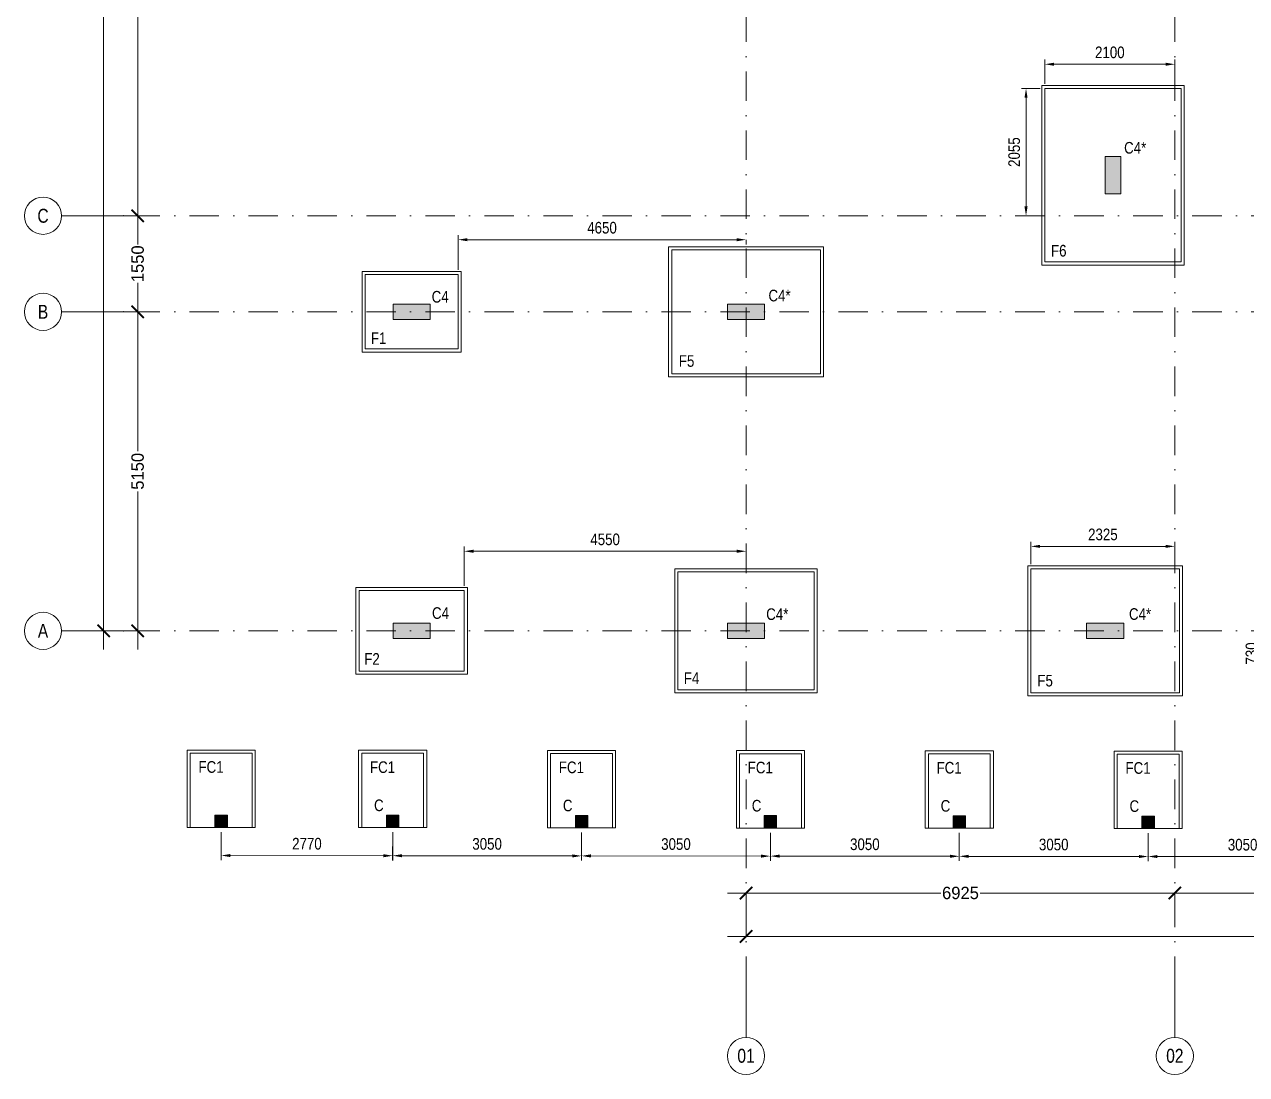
# Model space of a CAD drawing. Header units: millimetres. Extents: x -2277 to 53904, y -32032 to 20357.
# Drawn here: x -2277 to 17458, y -32032 to -15081 of the extents above; entities that cross this region are included whole.
import ezdxf
from ezdxf.enums import TextEntityAlignment as Align

# ---------------------------------------------------------------- set-up
doc = ezdxf.new("R2010")
doc.units = ezdxf.units.MM
doc.header["$LTSCALE"] = 75
doc.linetypes.add('DASHDOT2', pattern=[12.7, 6.35, -3.175, 0, -3.175])
doc.linetypes.add('Dot & Dashed', pattern=[502.708322, 238.125, -132.291667, 0, -132.291655])
for name, color, linetype in [('00_A_GRIDS.3D', 1, 'Continuous'), ('02_A_GRIDS.3D', 1, 'Continuous'), ('F2', 2, 'Continuous'), ('F4', 4, 'Continuous'), ('F6', 6, 'Continuous'), ('F7', 7, 'Continuous'), ('S-SLAB', 3, 'Continuous')]:
    doc.layers.add(name, color=color, linetype=linetype)
for name, color, linetype, lineweight in [('A-ANNO-DIMS', 211, 'Continuous', 9), ('S- FOUNDTION', 2, 'Continuous', 9), ('S-BEAM-IDEN', 2, 'Continuous', 9), ('S-COL', 3, 'Continuous', 13), ('S-COLS-IDEN', 171, 'Continuous', 9), ('S-HATCH', 8, 'Continuous', 9), ('S-PLAIN CONCRETE', 1, 'Continuous', 9)]:
    doc.layers.add(name, color=color, linetype=linetype, lineweight=lineweight)
doc.styles.add('236 - NAS Mall_CD_GF Plan$0$TEXT 500', font='GOTHIC.TTF', dxfattribs={"height": 350})
doc.styles.add('Arial Narrow_1', font='ARIALN.TTF', dxfattribs={"height": 187.5})
doc.styles.add('GENERATED_STYLE_3', font='arial.ttf', dxfattribs={"width": 0.8})
doc.styles.add('TEXT 100', font='GOTHIC.TTF', dxfattribs={"height": 200})
doc.dimstyles.new('236 - NAS Mall_CD_GF Plan$0$DIM 500', dxfattribs={"dimtxt": 350, "dimasz": 300, "dimexe": 0, "dimexo": 0, "dimgap": 25, "dimtad": 0, "dimdec": 0, "dimrnd": 5, "dimzin": 0, "dimdsep": 46, "dimtxsty": '236 - NAS Mall_CD_GF Plan$0$TEXT 500', "dimblk": '236 - NAS Mall_CD_GF Plan$0$_ARCHTICK', "dimcen": 0, "dimdle": 300, "dimclrd": 256, "dimclre": 256, "dimclrt": 256, "dimadec": 0, "dimazin": 0, "dimtfac": 1, "dimtdec": 0, "dimtmove": 1, "dimatfit": 3, "dimfxl": 1000, "dimfxlon": 1, "dimtolj": 1, "dimtzin": 0, "dimlwd": 0, "dimlwe": 0, "dimarcsym": 0})
doc.dimstyles.new('WYE_STANDARD_-_2_5mm', dxfattribs={"dimscale": 304.8, "dimtxt": 187.5, "dimasz": 0.492126, "dimexe": 0.246063, "dimexo": 0.246063, "dimgap": 0.9, "dimtad": 0, "dimdec": 0, "dimzin": 0, "dimdsep": 46, "dimtxsty": 'Arial Narrow_1', "dimcen": 0.09, "dimazin": 0, "dimtfac": 1, "dimtdec": 0, "dimtix": 1, "dimtmove": 0, "dimatfit": 3, "dimfxl": 1, "dimtvp": 1, "dimtolj": 1, "dimtzin": 0, "dimlwd": 13, "dimlwe": 13, "dimarcsym": 2})

# ---------------------------------------------------------------- blocks, each defined once
blk = doc.blocks.new('236 - NAS Mall_CD_GF Plan$0$_ARCHTICK')
at = {"color": 0, "linetype": 'ByBlock', "const_width": 0.15}
blk.add_lwpolyline([(-0.5, -0.5), (0.5, 0.5)], dxfattribs=at)
blk = doc.blocks.new('*D16')
at = {"layer": '02_A_GRIDS.3D', "lineweight": 0, "transparency": 16777216}
for p, q in [((-999, -2920), (-999, -13399)), ((-577, -3220), (-999, -3220)), ((-999, -25170), (-999, -14203)), ((-581, -24870), (-999, -24870))]:
    blk.add_line(p, q, dxfattribs=at)
at = {"layer": 'Defpoints', "color": 0, "transparency": 16777216}
for p in [(-577, -3220), (-999, -24870), (-581, -24870)]:
    blk.add_point(p, dxfattribs=at)
at = {"layer": '02_A_GRIDS.3D', "lineweight": 0, "transparency": 16777216, "xscale": 200, "yscale": 200, "zscale": 200}
for p, rotation in [((-999, -3220), 90), ((-999, -24870), 270)]:
    blk.add_blockref('236 - NAS Mall_CD_GF Plan$0$_ARCHTICK', p, dxfattribs=dict(at, rotation=rotation))
at = {"layer": '02_A_GRIDS.3D', "transparency": 16777216, "insert": (-999, -13801), "char_height": 200, "attachment_point": 5, "rotation": 90, "style": 'TEXT 100'}
blk.add_mtext('\\A1;21650', dxfattribs=at)
blk = doc.blocks.new('*D19')
at = {"layer": '02_A_GRIDS.3D', "lineweight": 0, "transparency": 16777216}
for p, q in [((-449, -9170), (-449, -13495)), ((-871, -9470), (-449, -9470)), ((-449, -18470), (-449, -14144)), ((-871, -18170), (-449, -18170))]:
    blk.add_line(p, q, dxfattribs=at)
at = {"layer": 'Defpoints', "color": 0, "transparency": 16777216}
for p in [(-871, -9470), (-871, -18170), (-449, -18170)]:
    blk.add_point(p, dxfattribs=at)
at = {"layer": '02_A_GRIDS.3D', "lineweight": 0, "transparency": 16777216, "xscale": 200, "yscale": 200, "zscale": 200}
for p, rotation in [((-449, -9470), 90), ((-449, -18170), 270)]:
    blk.add_blockref('236 - NAS Mall_CD_GF Plan$0$_ARCHTICK', p, dxfattribs=dict(at, rotation=rotation))
at = {"layer": '02_A_GRIDS.3D', "transparency": 16777216, "insert": (-449, -13820), "char_height": 200, "attachment_point": 5, "rotation": 90, "style": 'TEXT 100'}
blk.add_mtext('\\A1;8700', dxfattribs=at)
blk = doc.blocks.new('*D20')
at = {"layer": '02_A_GRIDS.3D', "lineweight": 0, "transparency": 16777216}
for p, q in [((-449, -17870), (-449, -18635)), ((-871, -18170), (-449, -18170)), ((-449, -20020), (-449, -19254)), ((-871, -19720), (-449, -19720))]:
    blk.add_line(p, q, dxfattribs=at)
at = {"layer": 'Defpoints', "color": 0, "transparency": 16777216}
for p in [(-871, -18170), (-871, -19720), (-449, -19720)]:
    blk.add_point(p, dxfattribs=at)
at = {"layer": '02_A_GRIDS.3D', "lineweight": 0, "transparency": 16777216, "xscale": 200, "yscale": 200, "zscale": 200}
for p, rotation in [((-449, -18170), 90), ((-449, -19720), 270)]:
    blk.add_blockref('236 - NAS Mall_CD_GF Plan$0$_ARCHTICK', p, dxfattribs=dict(at, rotation=rotation))
at = {"layer": '02_A_GRIDS.3D', "transparency": 16777216, "insert": (-449, -18945), "char_height": 200, "attachment_point": 5, "rotation": 90, "style": 'TEXT 100'}
blk.add_mtext('\\A1;1550', dxfattribs=at)
blk = doc.blocks.new('*D21')
at = {"layer": '02_A_GRIDS.3D', "lineweight": 0, "transparency": 16777216}
for p, q in [((-449, -19420), (-449, -21971)), ((-871, -19720), (-449, -19720)), ((-449, -25170), (-449, -22618)), ((-871, -24870), (-449, -24870))]:
    blk.add_line(p, q, dxfattribs=at)
at = {"layer": 'Defpoints', "color": 0, "transparency": 16777216}
for p in [(-871, -19720), (-871, -24870), (-449, -24870)]:
    blk.add_point(p, dxfattribs=at)
at = {"layer": '02_A_GRIDS.3D', "lineweight": 0, "transparency": 16777216, "xscale": 200, "yscale": 200, "zscale": 200}
for p, rotation in [((-449, -19720), 90), ((-449, -24870), 270)]:
    blk.add_blockref('236 - NAS Mall_CD_GF Plan$0$_ARCHTICK', p, dxfattribs=dict(at, rotation=rotation))
at = {"layer": '02_A_GRIDS.3D', "transparency": 16777216, "insert": (-449, -22295), "char_height": 200, "attachment_point": 5, "rotation": 90, "style": 'TEXT 100'}
blk.add_mtext('\\A1;5150', dxfattribs=at)
blk = doc.blocks.new('*D22')
at = {"layer": '02_A_GRIDS.3D', "lineweight": 0, "transparency": 16777216}
for p, q in [((9075, -29102), (12519, -29102)), ((9375, -29524), (9375, -29102)), ((16600, -29102), (13156, -29102)), ((16300, -29524), (16300, -29102))]:
    blk.add_line(p, q, dxfattribs=at)
at = {"layer": 'Defpoints', "color": 0, "transparency": 16777216}
for p in [(16300, -29102), (9375, -29524), (16300, -29524)]:
    blk.add_point(p, dxfattribs=at)
at = {"layer": '02_A_GRIDS.3D', "lineweight": 0, "transparency": 16777216, "xscale": 200, "yscale": 200, "zscale": 200, "rotation": 180}
blk.add_blockref('236 - NAS Mall_CD_GF Plan$0$_ARCHTICK', (9375, -29102), dxfattribs=at)
at = {"layer": '02_A_GRIDS.3D', "lineweight": 0, "transparency": 16777216, "xscale": 200, "yscale": 200, "zscale": 200}
blk.add_blockref('236 - NAS Mall_CD_GF Plan$0$_ARCHTICK', (16300, -29102), dxfattribs=at)
at = {"layer": '02_A_GRIDS.3D', "transparency": 16777216, "insert": (12838, -29102), "char_height": 200, "attachment_point": 5, "style": 'TEXT 100'}
blk.add_mtext('\\A1;6925', dxfattribs=at)
blk = doc.blocks.new('*D23')
at = {"layer": '02_A_GRIDS.3D', "lineweight": 0, "transparency": 16777216}
for p, q in [((16000, -29102), (18249, -29102)), ((16300, -29524), (16300, -29102)), ((21150, -29102), (18901, -29102)), ((20850, -29524), (20850, -29102))]:
    blk.add_line(p, q, dxfattribs=at)
at = {"layer": 'Defpoints', "color": 0, "transparency": 16777216}
for p in [(20850, -29102), (16300, -29524), (20850, -29524)]:
    blk.add_point(p, dxfattribs=at)
at = {"layer": '02_A_GRIDS.3D', "lineweight": 0, "transparency": 16777216, "xscale": 200, "yscale": 200, "zscale": 200, "rotation": 180}
blk.add_blockref('236 - NAS Mall_CD_GF Plan$0$_ARCHTICK', (16300, -29102), dxfattribs=at)
at = {"layer": '02_A_GRIDS.3D', "lineweight": 0, "transparency": 16777216, "xscale": 200, "yscale": 200, "zscale": 200}
blk.add_blockref('236 - NAS Mall_CD_GF Plan$0$_ARCHTICK', (20850, -29102), dxfattribs=at)
at = {"layer": '02_A_GRIDS.3D', "transparency": 16777216, "insert": (18575, -29102), "char_height": 200, "attachment_point": 5, "style": 'TEXT 100'}
blk.add_mtext('\\A1;4550', dxfattribs=at)
blk = doc.blocks.new('*D27')
at = {"layer": '02_A_GRIDS.3D', "lineweight": 0, "transparency": 16777216}
for p, q in [((9375, -29380), (9375, -29802)), ((38375, -29380), (38375, -29802)), ((9075, -29802), (23159, -29802)), ((38675, -29802), (23963, -29802))]:
    blk.add_line(p, q, dxfattribs=at)
at = {"layer": 'Defpoints', "color": 0, "transparency": 16777216}
for p in [(9375, -29380), (38375, -29380), (38375, -29802)]:
    blk.add_point(p, dxfattribs=at)
at = {"layer": '02_A_GRIDS.3D', "lineweight": 0, "transparency": 16777216, "xscale": 200, "yscale": 200, "zscale": 200, "rotation": 180}
blk.add_blockref('236 - NAS Mall_CD_GF Plan$0$_ARCHTICK', (9375, -29802), dxfattribs=at)
at = {"layer": '02_A_GRIDS.3D', "lineweight": 0, "transparency": 16777216, "xscale": 200, "yscale": 200, "zscale": 200}
blk.add_blockref('236 - NAS Mall_CD_GF Plan$0$_ARCHTICK', (38375, -29802), dxfattribs=at)
at = {"layer": '02_A_GRIDS.3D', "transparency": 16777216, "insert": (23561, -29802), "char_height": 200, "attachment_point": 5, "style": 'TEXT 100'}
blk.add_mtext('\\A1;29000', dxfattribs=at)
blk = doc.blocks.new('Standard grid marker')
at = {"layer": '00_A_GRIDS.3D', "linetype": 'DASHDOT2', "lineweight": 0}
blk.add_line((1000, 0), (33692, 0), dxfattribs=at)
at = {"layer": '00_A_GRIDS.3D', "linetype": 'Dot & Dashed', "lineweight": 0}
blk.add_line((33692, 0), (34692, 0), dxfattribs=at)
at = {"layer": '00_A_GRIDS.3D', "linetype": 'Continuous', "lineweight": 0}
blk.add_circle((34992, 0), 300, dxfattribs=at)
at = {"layer": '00_A_GRIDS.3D', "lineweight": 0, "style": 'GENERATED_STYLE_3'}
for tag, p in [('AC_MarkerText_1_0', (-464, -51)), ('AC_MarkerText_1_1', (34828, -51))]:
    blk.add_attdef(tag, text='', height=225, rotation=90, dxfattribs=at).set_placement(p, align=Align.TOP_CENTER)
blk = doc.blocks.new('Standard grid marker_2')
at = {"layer": '00_A_GRIDS.3D', "linetype": 'DASHDOT2', "lineweight": 0}
blk.add_line((1000, 0), (53981, 0), dxfattribs=at)
at = {"layer": '00_A_GRIDS.3D', "linetype": 'Dot & Dashed', "lineweight": 0}
blk.add_line((53981, 0), (54981, 0), dxfattribs=at)
at = {"layer": '00_A_GRIDS.3D', "linetype": 'Continuous', "lineweight": 0}
blk.add_circle((55281, 0), 300, dxfattribs=at)
at = {"layer": '00_A_GRIDS.3D', "linetype": 'Dot & Dashed', "lineweight": 0}
blk.add_point((53981, 0), dxfattribs=at)
blk.add_point((53981, 0), dxfattribs=at)
at = {"layer": '00_A_GRIDS.3D', "lineweight": 0, "style": 'GENERATED_STYLE_3'}
for tag, p in [('AC_MarkerText_1_0', (-300, -215)), ('AC_MarkerText_1_1', (55281, -215))]:
    blk.add_attdef(tag, text='', height=225, rotation=180, dxfattribs=at).set_placement(p, align=Align.TOP_CENTER)
blk = doc.blocks.new('*U38')
at = {"layer": 'S-HATCH'}
blk.add_hatch(color=256, dxfattribs=at).paths.add_polyline_path([(200, -100), (0, -100), (0, 100), (200, 100)])
at = {"layer": 'S-COL'}
blk.add_lwpolyline([(200, -100), (0, -100), (0, 100), (200, 100)], close=True, dxfattribs=at)
at = {"layer": 'S-COLS-IDEN', "insert": (401, -354), "char_height": 187, "width": 330.7, "attachment_point": 1, "rotation": 180.0613, "style": 'Arial Narrow_1'}
blk.add_mtext('C', dxfattribs=at)
blk = doc.blocks.new('*U39')
at = {"layer": 'S-COL', "color": 0, "linetype": 'ByBlock', "lineweight": -2, "transparency": 16777216, "rotation": 179.9387203752178}
for p in [(3769, -27947), (6819, -27950), (9869, -27953), (12919, -27956), (15969, -27960)]:
    blk.add_blockref('*U38', p, dxfattribs=at)
blk = doc.blocks.new('fcccc')
at = {"layer": 'S- FOUNDTION'}
blk.add_lwpolyline([(-9268, -6922), (-9268, -8122), (-10268, -8122), (-10268, -6922)], close=True, dxfattribs=at)
at = {"layer": 'S-PLAIN CONCRETE'}
blk.add_lwpolyline([(-9218, -6922), (-9218, -8172), (-10318, -8172), (-10318, -6922)], close=True, dxfattribs=at)
blk = doc.blocks.new('FC1R')
at = {"layer": 'S-SLAB', "color": 2, "rotation": 180}
blk.add_blockref('fcccc', (35530, -36427), dxfattribs=at)
at = {"layer": 'S-BEAM-IDEN', "lineweight": 20, "insert": (44931, -28435), "char_height": 187.5, "width": 360.76, "attachment_point": 1, "style": 'Arial Narrow_1'}
blk.add_mtext('FC1', dxfattribs=at)
blk = doc.blocks.new('*U48')
at = {"layer": '02_A_GRIDS.3D', "rotation": 180.0611997508542}
blk.add_blockref('FC1R', (45329, -29257), dxfattribs=at)
blk = doc.blocks.new('*U49')
at = {"layer": '02_A_GRIDS.3D', "color": 0, "linetype": 'ByBlock', "lineweight": -2, "transparency": 16777216, "rotation": 179.9388002491487}
for p in [(3669, -27847), (6719, -27850), (9769, -27853), (12819, -27856), (15869, -27860)]:
    blk.add_blockref('*U48', p, dxfattribs=at)
blk = doc.blocks.new('F5')
at = {"layer": 'S- FOUNDTION'}
blk.add_lwpolyline([(-11626, -8131), (-9726, -8131), (-9726, -10331), (-11626, -10331)], close=True, dxfattribs=at)
at = {"layer": 'S-PLAIN CONCRETE'}
blk.add_lwpolyline([(-11676, -8081), (-9676, -8081), (-9676, -10381), (-11676, -10381)], close=True, dxfattribs=at)
blk = doc.blocks.new('F6')
at = {"layer": 'S- FOUNDTION'}
blk.add_lwpolyline([(-11405, -10950), (-9405, -10950), (-9405, -13350), (-11405, -13350)], close=True, dxfattribs=at)
at = {"layer": 'S-PLAIN CONCRETE'}
blk.add_lwpolyline([(-11455, -10900), (-9355, -10900), (-9355, -13400), (-11455, -13400)], close=True, dxfattribs=at)
blk = doc.blocks.new('F7')
at = {"layer": 'S- FOUNDTION'}
blk.add_lwpolyline([(-11106, -14349), (-8906, -14349), (-8906, -17149), (-11106, -17149)], close=True, dxfattribs=at)
at = {"layer": 'S-PLAIN CONCRETE'}
blk.add_lwpolyline([(-11156, -14299), (-8856, -14299), (-8856, -17199), (-11156, -17199)], close=True, dxfattribs=at)
blk = doc.blocks.new('F2')
at = {"layer": 'S- FOUNDTION'}
blk.add_lwpolyline([(-11798, -1056), (-10498, -1056), (-10498, -2756), (-11798, -2756)], close=True, dxfattribs=at)
at = {"layer": 'S-PLAIN CONCRETE'}
blk.add_lwpolyline([(-11848, -1006), (-10448, -1006), (-10448, -2806), (-11848, -2806)], close=True, dxfattribs=at)
blk = doc.blocks.new('*D70')
at = {"layer": 'A-ANNO-DIMS', "color": 0, "lineweight": 13, "transparency": 16777216}
for p, q in [((14200, -16040), (14200, -15649)), ((16150, -15724), (14350, -15724)), ((16300, -16040), (16300, -15649))]:
    blk.add_line(p, q, dxfattribs=at)
at = {"layer": 'A-ANNO-DIMS', "color": 0, "transparency": 16777216}
for points in [[(14350, -15699), (14350, -15749), (14200, -15724)], [(16150, -15699), (16150, -15749), (16300, -15724)]]:
    blk.add_solid(points, dxfattribs=at)
at = {"layer": 'Defpoints', "color": 0, "transparency": 16777216}
for p in [(14200, -15724), (14200, -16115), (16300, -16115)]:
    blk.add_point(p, dxfattribs=at)
at = {"layer": 'A-ANNO-DIMS', "color": 0, "transparency": 16777216, "insert": (15250, -15533), "char_height": 187.5, "attachment_point": 5, "style": 'Arial Narrow_1'}
blk.add_mtext('\\A1;2100', dxfattribs=at)
blk = doc.blocks.new('*D71')
at = {"layer": 'A-ANNO-DIMS', "color": 0, "lineweight": 13, "transparency": 16777216}
for p, q in [((14125, -16115), (13822, -16115)), ((13897, -16265), (13897, -18020)), ((14125, -18170), (13822, -18170))]:
    blk.add_line(p, q, dxfattribs=at)
at = {"layer": 'A-ANNO-DIMS', "color": 0, "transparency": 16777216}
for points in [[(13872, -16265), (13922, -16265), (13897, -16115)], [(13872, -18020), (13922, -18020), (13897, -18170)]]:
    blk.add_solid(points, dxfattribs=at)
at = {"layer": 'Defpoints', "color": 0, "transparency": 16777216}
for p in [(14200, -16115), (13897, -18170), (14200, -18170)]:
    blk.add_point(p, dxfattribs=at)
at = {"layer": 'A-ANNO-DIMS', "color": 0, "transparency": 16777216, "insert": (13706, -17142), "char_height": 187.5, "attachment_point": 5, "rotation": 90, "style": 'Arial Narrow_1'}
blk.add_mtext('\\A1;2055', dxfattribs=at)
blk = doc.blocks.new('*D72')
at = {"layer": 'A-ANNO-DIMS', "color": 0, "lineweight": 13, "transparency": 16777216}
for p, q in [((4725, -19045), (4725, -18481)), ((4875, -18556), (9225, -18556)), ((9375, -18556), (9375, -18631))]:
    blk.add_line(p, q, dxfattribs=at)
at = {"layer": 'A-ANNO-DIMS', "color": 0, "transparency": 16777216}
for points in [[(4875, -18531), (4875, -18581), (4725, -18556)], [(9225, -18531), (9225, -18581), (9375, -18556)]]:
    blk.add_solid(points, dxfattribs=at)
at = {"layer": 'Defpoints', "color": 0, "transparency": 16777216}
for p in [(9375, -18481), (9375, -18556), (4725, -19120)]:
    blk.add_point(p, dxfattribs=at)
at = {"layer": 'A-ANNO-DIMS', "color": 0, "transparency": 16777216, "insert": (7050, -18364), "char_height": 187.5, "attachment_point": 5, "style": 'Arial Narrow_1'}
blk.add_mtext('\\A1;4650', dxfattribs=at)
blk = doc.blocks.new('*D73')
at = {"layer": 'A-ANNO-DIMS', "color": 0, "lineweight": 13, "transparency": 16777216}
for p, q in [((4825, -24144), (4825, -23510)), ((4975, -23585), (9225, -23585)), ((9375, -23752), (9375, -23510))]:
    blk.add_line(p, q, dxfattribs=at)
at = {"layer": 'A-ANNO-DIMS', "color": 0, "transparency": 16777216}
for points in [[(4975, -23560), (4975, -23610), (4825, -23585)], [(9225, -23560), (9225, -23610), (9375, -23585)]]:
    blk.add_solid(points, dxfattribs=at)
at = {"layer": 'Defpoints', "color": 0, "transparency": 16777216}
for p in [(9375, -23585), (9375, -23827), (4825, -24219)]:
    blk.add_point(p, dxfattribs=at)
at = {"layer": 'A-ANNO-DIMS', "color": 0, "transparency": 16777216, "insert": (7100, -23394), "char_height": 187.5, "attachment_point": 5, "style": 'Arial Narrow_1'}
blk.add_mtext('\\A1;4550', dxfattribs=at)
blk = doc.blocks.new('*D74')
at = {"layer": 'A-ANNO-DIMS', "color": 0, "lineweight": 13, "transparency": 16777216}
for p, q in [((13975, -23795), (13975, -23431)), ((16300, -23795), (16300, -23431)), ((16150, -23506), (14125, -23506))]:
    blk.add_line(p, q, dxfattribs=at)
at = {"layer": 'A-ANNO-DIMS', "color": 0, "transparency": 16777216}
for points in [[(14125, -23481), (14125, -23531), (13975, -23506)], [(16150, -23481), (16150, -23531), (16300, -23506)]]:
    blk.add_solid(points, dxfattribs=at)
at = {"layer": 'Defpoints', "color": 0, "transparency": 16777216}
for p in [(13975, -23506), (13975, -23870), (16300, -23870)]:
    blk.add_point(p, dxfattribs=at)
at = {"layer": 'A-ANNO-DIMS', "color": 0, "transparency": 16777216, "insert": (15138, -23315), "char_height": 187.5, "attachment_point": 5, "style": 'Arial Narrow_1'}
blk.add_mtext('\\A1;2325', dxfattribs=at)
blk = doc.blocks.new('*D94')
at = {"layer": 'A-ANNO-DIMS', "color": 0, "lineweight": 13, "transparency": 16777216}
for p, q in [((17730, -24720), (17730, -24570)), ((18025, -24870), (17655, -24870)), ((17730, -24870), (17730, -25600)), ((18025, -25600), (17655, -25600)), ((17730, -25750), (17730, -25900))]:
    blk.add_line(p, q, dxfattribs=at)
at = {"layer": 'A-ANNO-DIMS', "color": 0, "transparency": 16777216}
for points in [[(17705, -24720), (17755, -24720), (17730, -24870)], [(17705, -25750), (17755, -25750), (17730, -25600)]]:
    blk.add_solid(points, dxfattribs=at)
at = {"layer": 'Defpoints', "color": 0, "transparency": 16777216}
for p in [(18100, -24870), (17730, -25600), (18100, -25600)]:
    blk.add_point(p, dxfattribs=at)
at = {"layer": 'A-ANNO-DIMS', "color": 0, "transparency": 16777216, "insert": (17538, -25235), "char_height": 187.5, "attachment_point": 5, "rotation": 90, "style": 'Arial Narrow_1'}
blk.add_mtext('\\A1;730', dxfattribs=at)
blk = doc.blocks.new('*D144')
at = {"layer": 'A-ANNO-DIMS', "color": 0, "lineweight": 13, "transparency": 16777216}
for p, q in [((15869, -28135), (15868, -28588)), ((18919, -28138), (18918, -28591)), ((18769, -28516), (16019, -28513))]:
    blk.add_line(p, q, dxfattribs=at)
at = {"layer": 'A-ANNO-DIMS', "color": 0, "transparency": 16777216}
for points in [[(16019, -28488), (16019, -28538), (15869, -28513)], [(18769, -28491), (18769, -28541), (18919, -28516)]]:
    blk.add_solid(points, dxfattribs=at)
at = {"layer": 'Defpoints', "color": 0, "transparency": 16777216}
for p in [(15869, -28060), (18919, -28063), (15869, -28513)]:
    blk.add_point(p, dxfattribs=at)
at = {"layer": 'A-ANNO-DIMS', "color": 0, "transparency": 16777216, "insert": (17394, -28323), "char_height": 187.5, "attachment_point": 5, "rotation": 359.9387, "style": 'Arial Narrow_1'}
blk.add_mtext('\\A1;3050', dxfattribs=at)
blk = doc.blocks.new('*D145')
at = {"layer": 'A-ANNO-DIMS', "color": 0, "lineweight": 13, "transparency": 16777216}
for p, q in [((12819, -28131), (12818, -28584)), ((15869, -28135), (15868, -28588)), ((15719, -28513), (12969, -28510))]:
    blk.add_line(p, q, dxfattribs=at)
at = {"layer": 'A-ANNO-DIMS', "color": 0, "transparency": 16777216}
for points in [[(12969, -28485), (12969, -28535), (12819, -28509)], [(15719, -28488), (15719, -28538), (15869, -28513)]]:
    blk.add_solid(points, dxfattribs=at)
at = {"layer": 'Defpoints', "color": 0, "transparency": 16777216}
for p in [(12819, -28056), (15869, -28060), (12819, -28509)]:
    blk.add_point(p, dxfattribs=at)
at = {"layer": 'A-ANNO-DIMS', "color": 0, "transparency": 16777216, "insert": (14344, -28320), "char_height": 187.5, "attachment_point": 5, "rotation": 359.9379, "style": 'Arial Narrow_1'}
blk.add_mtext('\\A1;3050', dxfattribs=at)
blk = doc.blocks.new('*D146')
at = {"layer": 'A-ANNO-DIMS', "color": 0, "lineweight": 13, "transparency": 16777216}
for p, q in [((9769, -28128), (9768, -28581)), ((12819, -28131), (12818, -28584)), ((12669, -28509), (9919, -28506))]:
    blk.add_line(p, q, dxfattribs=at)
at = {"layer": 'A-ANNO-DIMS', "color": 0, "transparency": 16777216}
for points in [[(9919, -28481), (9919, -28531), (9769, -28506)], [(12669, -28484), (12669, -28534), (12819, -28509)]]:
    blk.add_solid(points, dxfattribs=at)
at = {"layer": 'Defpoints', "color": 0, "transparency": 16777216}
for p in [(9769, -28053), (12819, -28056), (9769, -28506)]:
    blk.add_point(p, dxfattribs=at)
at = {"layer": 'A-ANNO-DIMS', "color": 0, "transparency": 16777216, "insert": (11294, -28316), "char_height": 187.5, "attachment_point": 5, "rotation": 359.9388, "style": 'Arial Narrow_1'}
blk.add_mtext('\\A1;3050', dxfattribs=at)
blk = doc.blocks.new('*D147')
at = {"layer": 'A-ANNO-DIMS', "color": 0, "lineweight": 13, "transparency": 16777216}
for p, q in [((6719, -28125), (6718, -28578)), ((9769, -28128), (9768, -28581)), ((9619, -28506), (6869, -28503))]:
    blk.add_line(p, q, dxfattribs=at)
at = {"layer": 'A-ANNO-DIMS', "color": 0, "transparency": 16777216}
for points in [[(6869, -28478), (6869, -28528), (6719, -28503)], [(9619, -28481), (9619, -28531), (9769, -28506)]]:
    blk.add_solid(points, dxfattribs=at)
at = {"layer": 'Defpoints', "color": 0, "transparency": 16777216}
for p in [(6719, -28050), (9769, -28053), (6719, -28503)]:
    blk.add_point(p, dxfattribs=at)
at = {"layer": 'A-ANNO-DIMS', "color": 0, "transparency": 16777216, "insert": (8244, -28313), "char_height": 187.5, "attachment_point": 5, "rotation": 359.9378, "style": 'Arial Narrow_1'}
blk.add_mtext('\\A1;3050', dxfattribs=at)
blk = doc.blocks.new('*D148')
at = {"layer": 'A-ANNO-DIMS', "color": 0, "lineweight": 13, "transparency": 16777216}
for p, q in [((3669, -28122), (3669, -28575)), ((6719, -28125), (6718, -28578)), ((6569, -28503), (3819, -28500))]:
    blk.add_line(p, q, dxfattribs=at)
at = {"layer": 'A-ANNO-DIMS', "color": 0, "transparency": 16777216}
for points in [[(3819, -28475), (3819, -28525), (3669, -28500)], [(6569, -28478), (6569, -28528), (6719, -28503)]]:
    blk.add_solid(points, dxfattribs=at)
at = {"layer": 'Defpoints', "color": 0, "transparency": 16777216}
for p in [(3669, -28047), (6719, -28050), (3669, -28500)]:
    blk.add_point(p, dxfattribs=at)
at = {"layer": 'A-ANNO-DIMS', "color": 0, "transparency": 16777216, "insert": (5194, -28310), "char_height": 187.5, "attachment_point": 5, "rotation": 359.9398, "style": 'Arial Narrow_1'}
blk.add_mtext('\\A1;3050', dxfattribs=at)
blk = doc.blocks.new('*D149')
at = {"layer": 'A-ANNO-DIMS', "color": 0, "lineweight": 13, "transparency": 16777216}
for p, q in [((899, -28119), (899, -28572)), ((3669, -28122), (3668, -28575)), ((3519, -28500), (1049, -28497))]:
    blk.add_line(p, q, dxfattribs=at)
at = {"layer": 'A-ANNO-DIMS', "color": 0, "transparency": 16777216}
for points in [[(1049, -28472), (1049, -28522), (899, -28497)], [(3519, -28475), (3519, -28525), (3669, -28500)]]:
    blk.add_solid(points, dxfattribs=at)
at = {"layer": 'Defpoints', "color": 0, "transparency": 16777216}
for p in [(899, -28044), (3669, -28047), (899, -28497)]:
    blk.add_point(p, dxfattribs=at)
at = {"layer": 'A-ANNO-DIMS', "color": 0, "transparency": 16777216, "insert": (2284, -28307), "char_height": 187.5, "attachment_point": 5, "rotation": 359.9388, "style": 'Arial Narrow_1'}
blk.add_mtext('\\A1;2770', dxfattribs=at)

msp = doc.modelspace()

# ---------------------------------------------------------------- hatches: boundary and pattern name
at = {"layer": 'S-HATCH'}
for points in [[(15425, -17214.9), (15175, -17214.9), (15175, -17814.9), (15425, -17814.9)], [(4275, -19844.9), (4275, -19594.9), (3675, -19594.9), (3675, -19844.9)], [(9075, -19845), (9675, -19845), (9675, -19595), (9075, -19595)], [(4275, -24994.8), (4275, -24744.8), (3675, -24744.8), (3675, -24994.8)], [(9075.2, -24994.8), (9675, -24994.8), (9675, -24744.8), (9075.2, -24744.8)], [(14875.3, -24745), (15475.3, -24745), (15475.3, -24995), (14875.3, -24995)], [(799.1, -27843.6), (999.1, -27843.6), (999.1, -28043.6), (799.1, -28043.6)]]:
    msp.add_hatch(color=256, dxfattribs=at).paths.add_polyline_path(points)

# ---------------------------------------------------------------- linework, layer by layer
at = {"layer": 'S- FOUNDTION', "color": 1}
msp.add_lwpolyline([(3175, -19070), (4775, -19070), (4775, -20370), (3175, -20370)], close=True, dxfattribs=at)
at = {"layer": 'S- FOUNDTION'}
for points in [[(3225, -19120), (4725, -19120), (4725, -20320), (3225, -20320)], [(399.1, -28043.6), (399.1, -26843.6), (1399.1, -26843.6), (1399.1, -28043.6)], [(3169.1, -28046.6), (3169.1, -26846.6), (4169.1, -26846.6), (4169.1, -28046.6)]]:
    msp.add_lwpolyline(points, close=True, dxfattribs=at)
at = {"layer": 'S-COL'}
for points in [[(15425, -17214.9), (15175, -17214.9), (15175, -17814.9), (15425, -17814.9)], [(4275, -19844.9), (4275, -19594.9), (3675, -19594.9), (3675, -19844.9), (4275, -19844.9)], [(9075, -19845), (9675, -19845), (9675, -19595), (9075, -19595)], [(4275, -24994.8), (4275, -24744.8), (3675, -24744.8), (3675, -24994.8), (4275, -24994.8)], [(9075.2, -24994.8), (9675, -24994.8), (9675, -24744.8), (9075.2, -24744.8)], [(14875.3, -24745), (15475.3, -24745), (15475.3, -24995), (14875.3, -24995)], [(799.1, -27843.6), (999.1, -27843.6), (999.1, -28043.6), (799.1, -28043.6)]]:
    msp.add_lwpolyline(points, close=True, dxfattribs=at)
at = {"layer": 'S-PLAIN CONCRETE'}
for points in [[(349.1, -28043.6), (349.1, -26793.6), (1449.1, -26793.6), (1449.1, -28043.6)], [(3119.1, -28046.6), (3119.1, -26796.6), (4219.1, -26796.6), (4219.1, -28046.6)]]:
    msp.add_lwpolyline(points, close=True, dxfattribs=at)

# ---------------------------------------------------------------- block references
at = {"layer": '00_A_GRIDS.3D', "linetype": 'Dot & Dashed'}
ref = msp.add_blockref('Standard grid marker', (9375, 3259.6), dxfattribs=dict(at, zscale=1000, rotation=270))
ref.add_attrib('AC_MarkerText_1_1', '01', dxfattribs={"color": 7, "lineweight": 0, "height": 225, "rotation": 360, "style": 'GENERATED_STYLE_3', "width": 0.8}).set_placement((9375, -31616.5), align=Align.TOP_CENTER)
at = {"layer": '00_A_GRIDS.3D', "linetype": 'Continuous'}
ref = msp.add_blockref('Standard grid marker_2', (53303.8, -18169.6), dxfattribs=dict(at, zscale=1000, rotation=180))
ref.add_attrib('AC_MarkerText_1_1', 'C', dxfattribs={"color": 7, "lineweight": 0, "height": 225, "rotation": 360, "style": 'GENERATED_STYLE_3', "width": 0.8}).set_placement((-1977.4, -18057.1), align=Align.TOP_CENTER)
ref = msp.add_blockref('Standard grid marker_2', (53303.8, -19719.9), dxfattribs=dict(at, zscale=1000, rotation=180))
ref.add_attrib('AC_MarkerText_1_1', 'B', dxfattribs={"color": 7, "lineweight": 0, "height": 225, "rotation": 360, "style": 'GENERATED_STYLE_3', "width": 0.8}).set_placement((-1977.4, -19607.4), align=Align.TOP_CENTER)
ref = msp.add_blockref('Standard grid marker_2', (53303.8, -24870), dxfattribs=dict(at, zscale=1000, rotation=180))
ref.add_attrib('AC_MarkerText_1_1', 'A', dxfattribs={"color": 7, "lineweight": 0, "height": 225, "rotation": 360, "style": 'GENERATED_STYLE_3', "width": 0.8}).set_placement((-1977.4, -24757.5), align=Align.TOP_CENTER)
at = {"layer": '02_A_GRIDS.3D', "linetype": 'Dot & Dashed'}
ref = msp.add_blockref('Standard grid marker', (16300, 3259.6), dxfattribs=dict(at, zscale=1000, rotation=270))
ref.add_attrib('AC_MarkerText_1_1', '02', dxfattribs={"layer": '00_A_GRIDS.3D', "color": 7, "lineweight": 0, "height": 225, "rotation": 360, "style": 'GENERATED_STYLE_3', "width": 0.8}).set_placement((16300, -31616.5), align=Align.TOP_CENTER)
at = {"layer": '02_A_GRIDS.3D'}
msp.add_blockref('*U49', (0, 0), dxfattribs=at)
at = {"layer": 'F2', "rotation": 270}
msp.add_blockref('F2', (5881.2, -36017), dxfattribs=at)
at = {"layer": 'F4', "rotation": 270}
msp.add_blockref('F5', (18606, -35545.7), dxfattribs=at)
at = {"layer": 'F6', "rotation": 270}
for p in [(21525.5, -30125.4), (27325.8, -35275.4)]:
    msp.add_blockref('F6', p, dxfattribs=at)
at = {"layer": 'F7'}
msp.add_blockref('F7', (25305.6, -1765.8), dxfattribs=at)
at = {"layer": 'S-COL'}
msp.add_blockref('*U39', (0, 0), dxfattribs=at)

# ---------------------------------------------------------------- texts
at = {"layer": 'S-BEAM-IDEN', "lineweight": 20, "char_height": 187.5, "width": 360.759, "attachment_point": 1, "style": 'Arial Narrow_1'}
for s, insert in [('F6', (14300, -18640)), ('F1', (3316.6, -20051.9)), ('F5', (8290, -20420)), ('F2', (3210, -25230)), ('F4', (8370, -25540)), ('F5', (14080, -25580)), ('FC1', (532.4, -26973.4)), ('FC1', (3302.4, -26976.4))]:
    msp.add_mtext(s, dxfattribs=dict(at, insert=insert))
at = {"layer": 'S-COLS-IDEN', "char_height": 187.5, "width": 330.696, "attachment_point": 1, "style": 'Arial Narrow_1'}
for s, insert in [('C4*', (15480.7, -16978.5)), ('C4', (4298.6, -19383.3)), ('C4*', (9737.4, -19363.9)), ('C4', (4304.4, -24489.1)), ('C4*', (9701.1, -24506.7)), ('C4*', (15559.3, -24504.9))]:
    msp.add_mtext(s, dxfattribs=dict(at, insert=insert))

# ---------------------------------------------------------------- dimensions: what is measured, and where the dimension line sits
at = {"layer": '02_A_GRIDS.3D'}
dim = msp.add_linear_dim(base=(-999.2, -24870), p1=(-577.3, -3220), p2=(-580.6, -24870), angle=270, dimstyle='236 - NAS Mall_CD_GF Plan$0$DIM 500', override={"dimtxt": 187.5, "dimasz": 200, "dimtxsty": 'TEXT 100'}, dxfattribs=at)
dim.commit()
dim.dimension.update_dxf_attribs({"geometry": '*D16', "text_midpoint": (-999.2, -13800.9), "dimtype": 160})
for base, p1, p2, picture, middle in [((-449.2, -18169.6), (-871.2, -9470), (-871.2, -18169.6), '*D19', (-449.2, -13819.8)), ((-449.2, -19719.9), (-871.2, -18169.6), (-871.2, -19719.9), '*D20', (-449.2, -18944.7)), ((-449.2, -24870), (-871.2, -19719.9), (-871.2, -24870), '*D21', (-449.2, -22294.9))]:
    dim = msp.add_linear_dim(base=base, p1=p1, p2=p2, angle=270, dimstyle='236 - NAS Mall_CD_GF Plan$0$DIM 500', override={"dimtxt": 187.5, "dimasz": 200, "dimtxsty": 'TEXT 100'}, dxfattribs=at)
    dim.commit()
    dim.dimension.update_dxf_attribs({"geometry": picture, "text_midpoint": middle})
for base, p1, p2, picture, middle in [((16300, -29101.9), (9375, -29523.8), (16300, -29523.8), '*D22', (12837.5, -29101.9)), ((20850, -29101.9), (16300, -29523.8), (20850, -29523.8), '*D23', (18575, -29101.9))]:
    dim = msp.add_linear_dim(base=base, p1=p1, p2=p2, dimstyle='236 - NAS Mall_CD_GF Plan$0$DIM 500', override={"dimtxt": 187.5, "dimasz": 200, "dimtxsty": 'TEXT 100'}, dxfattribs=at)
    dim.commit()
    dim.dimension.update_dxf_attribs({"geometry": picture, "text_midpoint": middle})
dim = msp.add_linear_dim(base=(38375, -29801.9), p1=(9375, -29380), p2=(38375, -29380), dimstyle='236 - NAS Mall_CD_GF Plan$0$DIM 500', override={"dimtxt": 187.5, "dimasz": 200, "dimtxsty": 'TEXT 100'}, dxfattribs=at)
dim.commit()
dim.dimension.update_dxf_attribs({"geometry": '*D27', "text_midpoint": (23561.2, -29801.9), "dimtype": 160})
at = {"layer": 'A-ANNO-DIMS'}
for base, p1, p2, picture, middle in [((14200, -15724.1), (16300, -16114.9), (14200, -16114.9), '*D70', (15250, -15532.6)), ((9375, -18555.5), (4725, -19120), (9375, -18480.5), '*D72', (7050, -18364.1)), ((9375, -23585.2), (4825, -24219.4), (9375, -23827.3), '*D73', (7100, -23393.8)), ((13975.3, -23506.3), (16300, -23870), (13975.3, -23870), '*D74', (15137.7, -23314.9))]:
    dim = msp.add_linear_dim(base=base, p1=p1, p2=p2, dimstyle='WYE_STANDARD_-_2_5mm', override={"dimpost": '<>'}, dxfattribs=at)
    dim.commit()
    dim.dimension.update_dxf_attribs({"geometry": picture, "text_midpoint": middle})
for base, p1, p2, picture, middle in [((13897.1, -18169.6), (14200, -16114.9), (14200, -18169.6), '*D71', (13705.7, -17142.2)), ((17729.6, -25600), (18100, -24870), (18100, -25600), '*D94', (17538.2, -25235))]:
    dim = msp.add_linear_dim(base=base, p1=p1, p2=p2, angle=90, dimstyle='WYE_STANDARD_-_2_5mm', override={"dimpost": '<>'}, dxfattribs=at)
    dim.commit()
    dim.dimension.update_dxf_attribs({"geometry": picture, "text_midpoint": middle})
for p1, p2, distance, picture, middle in [((3669.1, -28046.6), (899.1, -28043.6), 453.1, '*D149', (2283.8, -28306.7)), ((6719.1, -28049.8), (3669.1, -28046.6), 453.1, '*D148', (5193.8, -28309.8)), ((9769.1, -28053.1), (6719.1, -28049.8), 453.1, '*D147', (8243.8, -28313.1)), ((12819, -28056.4), (9769.1, -28053.1), 453.1, '*D146', (11293.8, -28316.3)), ((15869, -28059.6), (12819, -28056.3), 453.1, '*D145', (14343.8, -28319.6)), ((18919, -28062.8), (15869, -28059.6), 453.2, '*D144', (17393.8, -28322.9))]:
    dim = msp.add_aligned_dim(p1=p1, p2=p2, distance=distance, dimstyle='WYE_STANDARD_-_2_5mm', override={"dimpost": '<>'}, dxfattribs=at)
    dim.commit()
    dim.dimension.update_dxf_attribs({"geometry": picture, "text_midpoint": middle})

doc.saveas('drawing.dxf')
